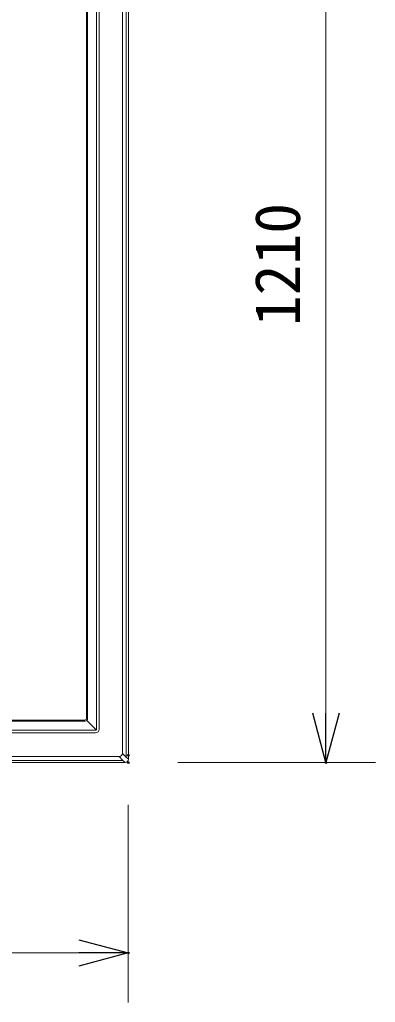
# Model space of a CAD drawing. Units: millimetres, scale not verified. Extents: x -62 to 63, y -57 to 57.
# Drawn here: x -7 to 7.4, y -14.27 to 25.52 of the extents above; entities that cross this region are included whole.
import ezdxf
from ezdxf.enums import TextEntityAlignment as Align

# ---------------------------------------------------------------- set-up
doc = ezdxf.new("R2010")
doc.units = ezdxf.units.MM
doc.header["$LTSCALE"] = 0.125
doc.header["$PDMODE"] = 32
doc.header["$PDSIZE"] = 0.0625
doc.layers.add('0-0_0', color=7, linetype='Continuous')
doc.layers.add('0-4_DEFPOINTS', color=7, linetype='Continuous')
doc.layers.add('0-5_GAIKEI', color=1, linetype='Continuous', lineweight=18)
doc.layers.add('0-6_SUNPO', color=7, linetype='Continuous', lineweight=18)
doc.styles.add('ＭＳ ゴシック', font='')
doc.styles.get('ＭＳ ゴシック').set_extended_font_data('MS Gothic')

# ---------------------------------------------------------------- blocks, each defined once
blk = doc.blocks.new('_OPEN30')
at = {"layer": '0-0_0'}
blk.add_line((0, 0), (-1, 0), dxfattribs=at)
blk.add_lwpolyline([(-1, 0.26795), (0, 0), (-1, -0.26795)], dxfattribs=at)
blk = doc.blocks.new('D8')
at = {"layer": '0-4_DEFPOINTS'}
for p in [(-2.3279, -3.0617), (5.6721, -3.0617)]:
    blk.add_point(p, dxfattribs=at)
at = {"layer": '0-6_SUNPO'}
for p, q in [((5.6721, 35.2717), (5.6721, -1.0617)), ((-0.3279, -3.0617), (7.6721, -3.0617))]:
    blk.add_line(p, q, dxfattribs=at)
at = {"layer": '0-6_SUNPO', "xscale": 2, "yscale": 2, "rotation": 270}
blk.add_blockref('_OPEN30', (5.6721, -3.0617), dxfattribs=at)
at = {"layer": '0-6_SUNPO', "style": 'ＭＳ ゴシック'}
blk.add_text('1210', height=1.833, rotation=90, dxfattribs=at).set_placement((5.1721, 14.605), align=Align.BOTTOM_LEFT)
blk = doc.blocks.new('D7')
at = {"layer": '0-4_DEFPOINTS'}
for p in [(-26.4559, -2.7685), (-2.3277, -2.7685), (-2.3277, -10.7685)]:
    blk.add_point(p, dxfattribs=at)
at = {"layer": '0-6_SUNPO'}
for p, q in [((-26.4559, -4.7685), (-26.4559, -12.7685)), ((-2.3277, -4.7685), (-2.3277, -12.7685)), ((-24.4559, -10.7685), (-4.3277, -10.7685))]:
    blk.add_line(p, q, dxfattribs=at)
at = {"layer": '0-6_SUNPO', "xscale": 2, "yscale": 2, "rotation": 180}
blk.add_blockref('_OPEN30', (-26.4559, -10.7685), dxfattribs=at)
at = {"layer": '0-6_SUNPO', "xscale": 2, "yscale": 2}
blk.add_blockref('_OPEN30', (-2.3277, -10.7685), dxfattribs=at)
at = {"layer": '0-6_SUNPO', "style": 'ＭＳ ゴシック'}
blk.add_text('724', height=1.833, dxfattribs=at).set_placement((-16.2668, -10.2685), align=Align.BOTTOM_LEFT)

msp = doc.modelspace()

# ---------------------------------------------------------------- linework, layer by layer
at = {"layer": '0-5_GAIKEI'}
for p, q in [((-2.6885, 35.5518), (-2.6885, -4.3374)), ((-2.8397, -4.1861), (-2.8397, 35.4006)), ((-3.8846, 34.4139), (-3.8846, -3.1995)), ((-3.7789, -3.204), (-3.7789, 34.4184)), ((-4.2915, 33.9894), (-4.2915, -2.775)), ((-4.2513, -2.7847), (-4.2513, 33.9992)), ((-4.3479, -2.8813), (-24.9818, -2.8813)), ((-4.3577, -2.8411), (-24.972, -2.8411)), ((-3.8985, -3.2342), (-4.2793, -2.8534)), ((-3.9287, -3.3538), (-25.401, -3.3538)), ((-25.3966, -3.2481), (-3.9332, -3.2481)), ((-2.9715, -4.318), (-26.3582, -4.318)), ((-2.8203, -4.4692), (-2.9715, -4.318)), ((-2.8397, -4.1861), (-2.6885, -4.3374)), ((-2.6885, -4.336), (-2.5982, -4.4263)), ((-26.5094, -4.4692), (-2.8203, -4.4692)), ((-2.7313, -4.5595), (-2.8216, -4.4692))]:
    msp.add_line(p, q, dxfattribs=at)
at = {"layer": '0-5_GAIKEI', "color": 7}
for p, q in [((-2.5982, 35.6407), (-2.5982, -4.4263)), ((-2.7313, -4.5595), (-26.5984, -4.5595))]:
    msp.add_line(p, q, dxfattribs=at)
at = {"layer": '0-5_GAIKEI'}
for centre, major_axis, ratio, start_param, end_param in [((-4.3587, -2.774), (-0.0478, 0.0478), 0.985257, 2.3636208, 3.9195645), ((-4.3531, -2.7822), (-0.0848, 0.0578), 0.973581, 2.9680855, 3.7270003), ((-4.3504, -2.7795), (-0.0578, 0.0848), 0.973581, 2.556185, 3.3150998), ((-3.9331, -3.1982), (0.0494, 0.0084), 0.995515, 4.5422375, 5.3072091), ((-3.9291, -3.2036), (-0.1064, 0.1064), 0.997265, 2.357564, 3.9256213), ((-3.9344, -3.1996), (0.0084, 0.0494), 0.995515, 4.1175689, 4.8825404), ((-3.2125, -3.9451), (-0.3348, 0.3348), 0.49281, 2.7306286, 3.5525567)]:
    msp.add_ellipse(centre, major_axis=major_axis, ratio=ratio, start_param=start_param, end_param=end_param, dxfattribs=at)
at = {"layer": '0-5_GAIKEI', "color": 7}
msp.add_ellipse((-2.7317, -4.4259), major_axis=(-0.0945, 0.0945), ratio=0.997265, start_param=2.357564, end_param=3.9256213, dxfattribs=at)

# ---------------------------------------------------------------- block references
at = {"layer": '0-6_SUNPO'}
for name in ['D8', 'D7']:
    msp.add_blockref(name, (-0.2756, -1.4978), dxfattribs=at)

doc.saveas('drawing.dxf')
